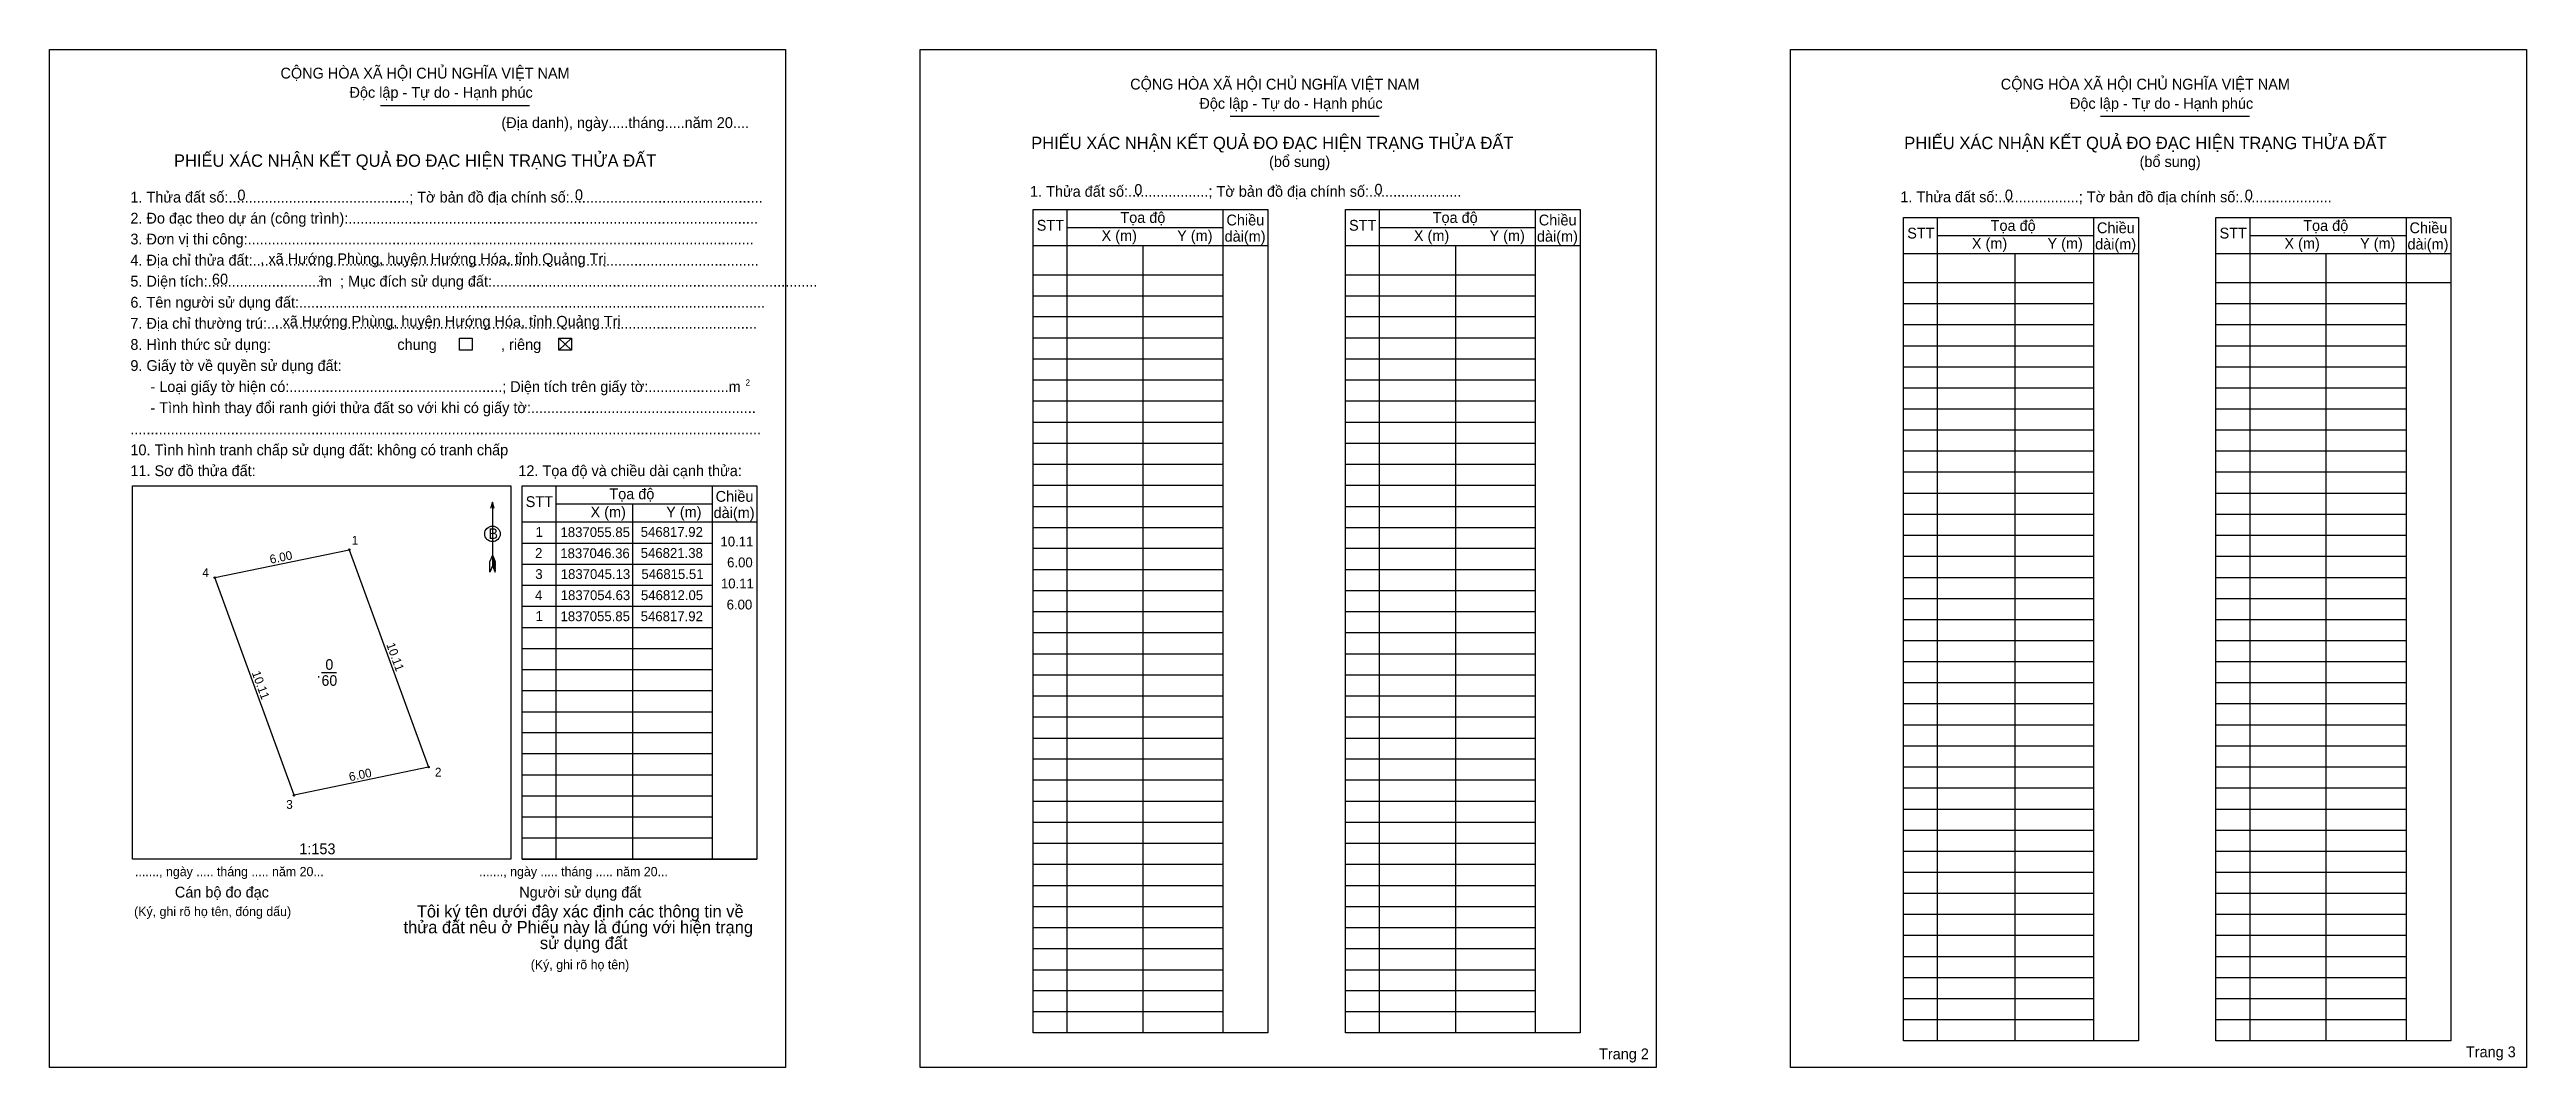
# Model space of a CAD drawing. Extents: x 546805 to 546913, y 1837033 to 1837078.
import ezdxf

# ---------------------------------------------------------------- set-up
doc = ezdxf.new("R2010")
doc.units = 0
for name, color, linetype in [('Level 1', 7, 'Continuous'), ('Level 10', 7, 'Continuous'), ('Level 11', 7, 'Continuous'), ('Level 13', 7, 'Continuous'), ('Level 2', 7, 'Continuous'), ('Level 48', 7, 'Continuous'), ('Level 49', 7, 'Continuous'), ('Level 50', 7, 'Continuous'), ('Level 52', 7, 'Continuous'), ('Level 55', 7, 'Continuous'), ('Level 6', 7, 'Continuous'), ('Level 9', 7, 'Continuous')]:
    doc.layers.add(name, color=color, linetype=linetype)

msp = doc.modelspace()

# ---------------------------------------------------------------- linework, layer by layer
at = {"layer": 'Level 1'}
for p, q in [((546804.84, 1837077.68), (546804.84, 1837077.68)), ((546842.83, 1837077.68), (546842.83, 1837077.68)), ((546819.28, 1837075.24), (546825.78, 1837075.24)), ((546856.37, 1837074.77), (546862.86, 1837074.77)), ((546894.35, 1837074.77), (546900.85, 1837074.77)), ((546849.24, 1837070.7), (546849.24, 1837034.77)), ((546849.24, 1837069.91), (546856.05, 1837069.91)), ((546856.05, 1837070.7), (546856.05, 1837034.77)), ((546862.87, 1837070.7), (546862.87, 1837034.77)), ((546862.87, 1837069.91), (546869.68, 1837069.91)), ((546869.68, 1837070.7), (546869.68, 1837034.77)), ((546887.22, 1837070.35), (546887.22, 1837034.42)), ((546894.04, 1837070.35), (546894.04, 1837034.42)), ((546900.86, 1837070.35), (546900.86, 1837034.42)), ((546907.68, 1837070.35), (546907.68, 1837034.42)), ((546847.76, 1837069.12), (546858.01, 1837069.12)), ((546847.76, 1837069.12), (546856.05, 1837069.12)), ((546852.55, 1837069.12), (546852.55, 1837034.77)), ((546861.39, 1837069.12), (546871.64, 1837069.12)), ((546861.39, 1837069.12), (546869.68, 1837069.12)), ((546866.2, 1837069.12), (546866.2, 1837034.77)), ((546885.75, 1837068.77), (546896, 1837068.77)), ((546885.75, 1837068.77), (546894.04, 1837068.77)), ((546887.22, 1837069.56), (546894.04, 1837069.56)), ((546890.6, 1837068.77), (546890.6, 1837034.42)), ((546899.38, 1837068.77), (546909.63, 1837068.77)), ((546899.38, 1837068.77), (546907.68, 1837068.77)), ((546900.86, 1837069.56), (546907.68, 1837069.56)), ((546904.17, 1837068.77), (546904.17, 1837034.42)), ((546847.76, 1837067.85), (546856.05, 1837067.85)), ((546861.39, 1837067.85), (546869.68, 1837067.85)), ((546885.75, 1837067.51), (546894.04, 1837067.51)), ((546899.38, 1837067.51), (546907.68, 1837067.51)), ((546907.68, 1837067.51), (546909.63, 1837067.51)), ((546847.76, 1837066.93), (546856.05, 1837066.93)), ((546861.39, 1837066.93), (546869.68, 1837066.93)), ((546885.75, 1837066.59), (546894.04, 1837066.59)), ((546899.38, 1837066.59), (546907.68, 1837066.59)), ((546847.76, 1837066.02), (546856.05, 1837066.02)), ((546861.39, 1837066.02), (546869.68, 1837066.02)), ((546885.75, 1837065.67), (546894.04, 1837065.67)), ((546899.38, 1837065.67), (546907.68, 1837065.67)), ((546827.07, 1837065.08), (546827.62, 1837064.56)), ((546827.07, 1837064.56), (546827.62, 1837065.08)), ((546847.76, 1837065.1), (546856.05, 1837065.1)), ((546861.39, 1837065.1), (546869.68, 1837065.1)), ((546885.75, 1837064.75), (546894.04, 1837064.75)), ((546899.38, 1837064.75), (546907.68, 1837064.75)), ((546847.76, 1837064.18), (546856.05, 1837064.18)), ((546847.76, 1837063.26), (546856.05, 1837063.26)), ((546861.39, 1837064.18), (546869.68, 1837064.18)), ((546861.39, 1837063.26), (546869.68, 1837063.26)), ((546885.75, 1837063.83), (546894.04, 1837063.83)), ((546899.38, 1837063.83), (546907.68, 1837063.83)), ((546847.76, 1837062.34), (546856.05, 1837062.34)), ((546861.39, 1837062.34), (546869.68, 1837062.34)), ((546885.75, 1837062.92), (546894.04, 1837062.92)), ((546899.38, 1837062.92), (546907.68, 1837062.92)), ((546847.76, 1837061.42), (546856.05, 1837061.42)), ((546861.39, 1837061.42), (546869.68, 1837061.42)), ((546885.75, 1837062), (546894.04, 1837062)), ((546885.75, 1837061.08), (546894.04, 1837061.08)), ((546899.38, 1837062), (546907.68, 1837062)), ((546899.38, 1837061.08), (546907.68, 1837061.08)), ((546847.76, 1837060.5), (546856.05, 1837060.5)), ((546861.39, 1837060.5), (546869.68, 1837060.5)), ((546885.75, 1837060.16), (546894.04, 1837060.16)), ((546899.38, 1837060.16), (546907.68, 1837060.16)), ((546847.76, 1837059.58), (546856.05, 1837059.58)), ((546861.39, 1837059.58), (546869.68, 1837059.58)), ((546885.75, 1837059.24), (546894.04, 1837059.24)), ((546899.38, 1837059.24), (546907.68, 1837059.24)), ((546808.46, 1837058.62), (546808.46, 1837058.62)), ((546824.17, 1837057.93), (546824.17, 1837055.15)), ((546825.46, 1837058.64), (546835.71, 1837058.64)), ((546826.94, 1837058.64), (546826.94, 1837042.35)), ((546826.94, 1837057.85), (546833.76, 1837057.85)), ((546830.28, 1837057.85), (546830.28, 1837042.35)), ((546833.76, 1837058.64), (546833.76, 1837042.35)), ((546847.76, 1837058.66), (546856.05, 1837058.66)), ((546861.39, 1837058.66), (546869.68, 1837058.66)), ((546885.75, 1837058.32), (546894.04, 1837058.32)), ((546899.38, 1837058.32), (546907.68, 1837058.32)), ((546825.46, 1837057.06), (546835.71, 1837057.06)), ((546825.46, 1837057.06), (546833.76, 1837057.06)), ((546847.76, 1837057.74), (546856.05, 1837057.74)), ((546847.76, 1837056.82), (546856.05, 1837056.82)), ((546861.39, 1837057.74), (546869.68, 1837057.74)), ((546861.39, 1837056.82), (546869.68, 1837056.82)), ((546885.75, 1837057.4), (546894.04, 1837057.4)), ((546899.38, 1837057.4), (546907.68, 1837057.4)), ((546824.17, 1837055.61), (546824.05, 1837055.33)), ((546824.17, 1837055.61), (546824.29, 1837055.33)), ((546825.46, 1837056.14), (546833.76, 1837056.14)), ((546847.76, 1837055.91), (546856.05, 1837055.91)), ((546861.39, 1837055.91), (546869.68, 1837055.91)), ((546885.75, 1837056.48), (546894.04, 1837056.48)), ((546899.38, 1837056.48), (546907.68, 1837056.48)), ((546824.05, 1837054.87), (546824.05, 1837055.33)), ((546824.17, 1837055.15), (546824.05, 1837054.87)), ((546824.17, 1837055.57), (546824.29, 1837055.29)), ((546824.17, 1837055.53), (546824.29, 1837055.25)), ((546824.17, 1837055.49), (546824.29, 1837055.21)), ((546824.17, 1837055.45), (546824.29, 1837055.17)), ((546824.17, 1837055.41), (546824.29, 1837055.13)), ((546824.17, 1837055.37), (546824.29, 1837055.08)), ((546824.17, 1837055.33), (546824.29, 1837055.04)), ((546824.17, 1837055.29), (546824.29, 1837055)), ((546824.17, 1837055.25), (546824.29, 1837054.96)), ((546824.17, 1837055.21), (546824.29, 1837054.92)), ((546824.17, 1837055.15), (546824.29, 1837054.87)), ((546824.29, 1837054.87), (546824.29, 1837055.33)), ((546825.46, 1837055.22), (546833.76, 1837055.22)), ((546847.76, 1837054.99), (546856.05, 1837054.99)), ((546861.39, 1837054.99), (546869.68, 1837054.99)), ((546885.75, 1837055.56), (546894.04, 1837055.56)), ((546885.75, 1837054.64), (546894.04, 1837054.64)), ((546899.38, 1837055.56), (546907.68, 1837055.56)), ((546899.38, 1837054.64), (546907.68, 1837054.64)), ((546825.46, 1837054.3), (546833.76, 1837054.3)), ((546847.76, 1837054.07), (546856.05, 1837054.07)), ((546861.39, 1837054.07), (546869.68, 1837054.07)), ((546885.75, 1837053.72), (546894.04, 1837053.72)), ((546899.38, 1837053.72), (546907.68, 1837053.72)), ((546825.46, 1837053.38), (546833.76, 1837053.38)), ((546825.46, 1837052.46), (546833.76, 1837052.46)), ((546847.76, 1837053.15), (546856.05, 1837053.15)), ((546861.39, 1837053.15), (546869.68, 1837053.15)), ((546885.75, 1837052.81), (546894.04, 1837052.81)), ((546899.38, 1837052.81), (546907.68, 1837052.81)), ((546825.46, 1837051.54), (546833.76, 1837051.54)), ((546847.76, 1837052.23), (546856.05, 1837052.23)), ((546847.76, 1837051.31), (546856.05, 1837051.31)), ((546861.39, 1837052.23), (546869.68, 1837052.23)), ((546861.39, 1837051.31), (546869.68, 1837051.31)), ((546885.75, 1837051.89), (546894.04, 1837051.89)), ((546899.38, 1837051.89), (546907.68, 1837051.89)), ((546825.46, 1837050.62), (546833.76, 1837050.62)), ((546847.76, 1837050.39), (546856.05, 1837050.39)), ((546861.39, 1837050.39), (546869.68, 1837050.39)), ((546885.75, 1837050.97), (546894.04, 1837050.97)), ((546899.38, 1837050.97), (546907.68, 1837050.97)), ((546825.46, 1837049.7), (546833.76, 1837049.7)), ((546847.76, 1837049.47), (546856.05, 1837049.47)), ((546861.39, 1837049.47), (546869.68, 1837049.47)), ((546885.75, 1837050.05), (546894.04, 1837050.05)), ((546885.75, 1837049.13), (546894.04, 1837049.13)), ((546899.38, 1837050.05), (546907.68, 1837050.05)), ((546899.38, 1837049.13), (546907.68, 1837049.13)), ((546825.46, 1837048.78), (546833.76, 1837048.78)), ((546847.76, 1837048.55), (546856.05, 1837048.55)), ((546861.39, 1837048.55), (546869.68, 1837048.55)), ((546885.75, 1837048.21), (546894.04, 1837048.21)), ((546899.38, 1837048.21), (546907.68, 1837048.21)), ((546825.46, 1837047.87), (546833.76, 1837047.87)), ((546847.76, 1837047.63), (546856.05, 1837047.63)), ((546861.39, 1837047.63), (546869.68, 1837047.63)), ((546885.75, 1837047.29), (546894.04, 1837047.29)), ((546899.38, 1837047.29), (546907.68, 1837047.29)), ((546825.46, 1837046.95), (546833.76, 1837046.95)), ((546825.46, 1837046.03), (546833.76, 1837046.03)), ((546847.76, 1837046.72), (546856.05, 1837046.72)), ((546861.39, 1837046.72), (546869.68, 1837046.72)), ((546885.75, 1837046.37), (546894.04, 1837046.37)), ((546899.38, 1837046.37), (546907.68, 1837046.37)), ((546825.46, 1837045.11), (546833.76, 1837045.11)), ((546847.76, 1837045.8), (546856.05, 1837045.8)), ((546847.76, 1837044.88), (546856.05, 1837044.88)), ((546861.39, 1837045.8), (546869.68, 1837045.8)), ((546861.39, 1837044.88), (546869.68, 1837044.88)), ((546885.75, 1837045.45), (546894.04, 1837045.45)), ((546899.38, 1837045.45), (546907.68, 1837045.45)), ((546825.46, 1837044.19), (546833.76, 1837044.19)), ((546847.76, 1837043.96), (546856.05, 1837043.96)), ((546861.39, 1837043.96), (546869.68, 1837043.96)), ((546885.75, 1837044.53), (546894.04, 1837044.53)), ((546899.38, 1837044.53), (546907.68, 1837044.53)), ((546825.46, 1837043.27), (546833.76, 1837043.27)), ((546847.76, 1837043.04), (546856.05, 1837043.04)), ((546861.39, 1837043.04), (546869.68, 1837043.04)), ((546885.75, 1837043.61), (546894.04, 1837043.61)), ((546885.75, 1837042.7), (546894.04, 1837042.7)), ((546899.38, 1837043.61), (546907.68, 1837043.61)), ((546899.38, 1837042.7), (546907.68, 1837042.7)), ((546824.97, 1837042.35), (546824.97, 1837042.35)), ((546825.46, 1837042.35), (546835.71, 1837042.35)), ((546847.76, 1837042.12), (546856.05, 1837042.12)), ((546861.39, 1837042.12), (546869.68, 1837042.12)), ((546885.75, 1837041.78), (546894.04, 1837041.78)), ((546899.38, 1837041.78), (546907.68, 1837041.78)), ((546847.76, 1837041.2), (546856.05, 1837041.2)), ((546861.39, 1837041.2), (546869.68, 1837041.2)), ((546885.75, 1837040.86), (546894.04, 1837040.86)), ((546899.38, 1837040.86), (546907.68, 1837040.86)), ((546847.76, 1837040.28), (546856.05, 1837040.28)), ((546861.39, 1837040.28), (546869.68, 1837040.28)), ((546885.75, 1837039.94), (546894.04, 1837039.94)), ((546899.38, 1837039.94), (546907.68, 1837039.94)), ((546847.76, 1837039.36), (546856.05, 1837039.36)), ((546847.76, 1837038.44), (546856.05, 1837038.44)), ((546861.39, 1837039.36), (546869.68, 1837039.36)), ((546861.39, 1837038.44), (546869.68, 1837038.44)), ((546885.75, 1837039.02), (546894.04, 1837039.02)), ((546899.38, 1837039.02), (546907.68, 1837039.02)), ((546847.76, 1837037.52), (546856.05, 1837037.52)), ((546861.39, 1837037.52), (546869.68, 1837037.52)), ((546885.75, 1837038.1), (546894.04, 1837038.1)), ((546899.38, 1837038.1), (546907.68, 1837038.1)), ((546847.76, 1837036.61), (546856.05, 1837036.61)), ((546861.39, 1837036.61), (546869.68, 1837036.61)), ((546885.75, 1837037.18), (546894.04, 1837037.18)), ((546885.75, 1837036.26), (546894.04, 1837036.26)), ((546899.38, 1837037.18), (546907.68, 1837037.18)), ((546899.38, 1837036.26), (546907.68, 1837036.26)), ((546847.76, 1837035.69), (546856.05, 1837035.69)), ((546861.39, 1837035.69), (546869.68, 1837035.69)), ((546885.75, 1837035.34), (546894.04, 1837035.34)), ((546899.38, 1837035.34), (546907.68, 1837035.34)), ((546836.96, 1837033.25), (546836.96, 1837033.25)), ((546874.94, 1837033.25), (546874.94, 1837033.25))]:
    msp.add_line(p, q, dxfattribs=at)
for points in [[(546847.76, 1837070.7), (546858.01, 1837070.7), (546858.01, 1837034.77), (546847.76, 1837034.77)], [(546861.39, 1837070.7), (546871.64, 1837070.7), (546871.64, 1837034.77), (546861.39, 1837034.77)], [(546885.75, 1837070.35), (546896, 1837070.35), (546896, 1837034.42), (546885.75, 1837034.42)], [(546899.38, 1837070.35), (546909.63, 1837070.35), (546909.63, 1837034.42), (546899.38, 1837034.42)], [(546808.46, 1837058.64), (546824.97, 1837058.64), (546824.97, 1837042.35), (546808.46, 1837042.35)], [(546825.46, 1837058.64), (546835.71, 1837058.64), (546835.71, 1837042.35), (546825.46, 1837042.35)]]:
    msp.add_lwpolyline(points, close=True, dxfattribs=at)
msp.add_lwpolyline([(546824.25, 1837057.64), (546824.17, 1837057.93), (546824.09, 1837057.64)], dxfattribs=at)
msp.add_circle((546824.17, 1837056.54), 0.339, dxfattribs=at)
at = {"layer": 'Level 10'}
msp.add_lwpolyline([(546812.05, 1837054.63), (546817.92, 1837055.85), (546821.38, 1837046.36), (546815.51, 1837045.13)], close=True, dxfattribs=at)
at = {"layer": 'Level 11'}
for centre in [(546817.92, 1837055.85), (546812.05, 1837054.63), (546812.05, 1837054.63), (546821.38, 1837046.36), (546815.51, 1837045.13)]:
    msp.add_circle(centre, 0.0306, dxfattribs=at)
at = {"layer": 'Level 2'}
for points in [[(546804.84, 1837077.68), (546836.96, 1837077.68), (546836.96, 1837033.25), (546804.84, 1837033.25)], [(546842.83, 1837077.68), (546874.95, 1837077.68), (546874.95, 1837033.25), (546842.83, 1837033.25)], [(546880.82, 1837077.68), (546912.93, 1837077.68), (546912.93, 1837033.25), (546880.82, 1837033.25)]]:
    msp.add_lwpolyline(points, close=True, dxfattribs=at)
at = {"layer": 'Level 50'}
for points in [[(546822.73, 1837065.08), (546823.28, 1837065.08), (546823.28, 1837064.56), (546822.73, 1837064.56)], [(546827.07, 1837065.08), (546827.62, 1837065.08), (546827.62, 1837064.56), (546827.07, 1837064.56)]]:
    msp.add_lwpolyline(points, close=True, dxfattribs=at)
at = {"layer": 'Level 9'}
msp.add_line((546816.71, 1837050.49), (546817.37, 1837050.49), dxfattribs=at)

# ---------------------------------------------------------------- texts
at = {"layer": 'Level 1'}
for s, height, p in [('CỘNG HÒA XÃ HỘI CHỦ NGHĨA VIỆT NAM', 0.4718, (546814.92, 1837076.41)), ('CỘNG HÒA XÃ HỘI CHỦ NGHĨA VIỆT NAM', 0.4718, (546852, 1837075.93)), ('CỘNG HÒA XÃ HỘI CHỦ NGHĨA VIỆT NAM', 0.4718, (546889.99, 1837075.93)), ('Độc lập - Tự do - Hạnh phúc', 0.4718, (546817.93, 1837075.57)), ('Độc lập - Tự do - Hạnh phúc', 0.4718, (546855.02, 1837075.09)), ('Độc lập - Tự do - Hạnh phúc', 0.4718, (546893.01, 1837075.09)), ('(Địa danh), ngày.....tháng.....năm 20....', 0.4718, (546824.56, 1837074.25)), ('PHIẾU XÁC NHẬN KẾT QUẢ ĐO ĐẠC HIỆN TRẠNG THỬA ĐẤT', 0.5392, (546847.68, 1837073.33)), ('PHIẾU XÁC NHẬN KẾT QUẢ ĐO ĐẠC HIỆN TRẠNG THỬA ĐẤT', 0.5392, (546885.78, 1837073.33)), ('PHIẾU XÁC NHẬN KẾT QUẢ ĐO ĐẠC HIỆN TRẠNG THỬA ĐẤT', 0.5392, (546810.27, 1837072.56)), ('(bổ sung)', 0.472, (546858.06, 1837072.55)), ('(bổ sung)', 0.472, (546896.05, 1837072.55)), ('1. Thửa đất số:.............................................; Tờ bản đồ địa chính số:................................................', 0.47177, (546808.37, 1837071)), ('1. Thửa đất số:....................; Tờ bản đồ địa chính số:.......................', 0.4718, (546847.63, 1837071.25)), ('1. Thửa đất số:....................; Tờ bản đồ địa chính số:.......................', 0.4718, (546885.61, 1837071.01)), ('2. Đo đạc theo dự án (công trình):......................................................................................................', 0.47177, (546808.37, 1837070.08)), ('STT', 0.472, (546847.92, 1837069.77)), ('X (m)', 0.472, (546850.75, 1837069.32)), ('Tọa độ', 0.472, (546851.57, 1837070.11)), ('Y (m)', 0.472, (546854.05, 1837069.32)), ('dài(m)', 0.472, (546856.12, 1837069.29)), ('Chiều ', 0.472, (546856.2, 1837070)), ('STT', 0.472, (546861.55, 1837069.77)), ('X (m)', 0.472, (546864.38, 1837069.32)), ('Tọa độ', 0.472, (546865.2, 1837070.11)), ('Y (m)', 0.472, (546867.68, 1837069.32)), ('dài(m)', 0.472, (546869.75, 1837069.29)), ('Chiều ', 0.472, (546869.83, 1837070)), ('STT', 0.472, (546885.91, 1837069.43)), ('Tọa độ', 0.472, (546889.55, 1837069.76)), ('Chiều ', 0.472, (546894.19, 1837069.66)), ('STT', 0.472, (546899.54, 1837069.43)), ('Tọa độ', 0.472, (546903.19, 1837069.76)), ('Chiều ', 0.472, (546907.83, 1837069.66)), ('4. Địa chỉ thửa đất:..............................................................................................................................', 0.47177, (546808.37, 1837068.25)), ('3. Đơn vị thi công:..............................................................................................................................', 0.47177, (546808.37, 1837069.17)), ('X (m)', 0.472, (546888.73, 1837068.98)), ('Y (m)', 0.472, (546892.03, 1837068.98)), ('dài(m)', 0.472, (546894.11, 1837068.95)), ('X (m)', 0.472, (546902.37, 1837068.98)), ('Y (m)', 0.472, (546905.67, 1837068.98)), ('dài(m)', 0.472, (546907.74, 1837068.95)), ('5. Diện tích:............................m  ; Mục đích sử dụng đất:.................................................................................', 0.47177, (546808.37, 1837067.33)), ('2', 0.27, (546816.58, 1837067.54)), ('6. Tên người sử dụng đất:....................................................................................................................', 0.47177, (546808.37, 1837066.41)), ('7. Địa chỉ thường trú:..........................................................................................................................', 0.47177, (546808.37, 1837065.49)), ('chung                , riêng', 0.4718, (546820.02, 1837064.57)), ('9. Giấy tờ về quyền sử dụng đất:', 0.4718, (546808.37, 1837063.65)), ('     - Loại giấy tờ hiện có:.....................................................; Diện tích trên giấy tờ:....................m', 0.47177, (546808.37, 1837062.73)), ('2', 0.27, (546835.21, 1837063.01)), ('     - Tình hình thay đổi ranh giới thửa đất so với khi có giấy tờ:........................................................', 0.47177, (546808.37, 1837061.81)), ('10. Tình hình tranh chấp sử dụng đất: không có tranh chấp', 0.4718, (546808.37, 1837059.97)), ('.............................................................................................................................................................', 0.47177, (546808.37, 1837060.89)), ('11. Sơ đồ thửa đất:', 0.4718, (546808.37, 1837059.06)), ('12. Tọa độ và chiều dài cạnh thửa:', 0.4718, (546825.3, 1837059.06)), ('STT', 0.472, (546825.62, 1837057.71)), ('Tọa độ', 0.472, (546829.27, 1837058.05)), ('Chiều ', 0.472, (546833.91, 1837057.94)), ('B', 0.46, (546824, 1837056.32)), ('X (m)', 0.472, (546828.45, 1837057.26)), ('Y (m)', 0.472, (546831.75, 1837057.26)), ('dài(m)', 0.472, (546833.82, 1837057.23)), ('......., ngày ..... tháng ..... năm 20...', 0.4044, (546808.57, 1837041.6)), ('......., ngày ..... tháng ..... năm 20...', 0.4044, (546823.59, 1837041.6)), ('Cán bộ đo đạc', 0.4718, (546810.31, 1837040.67)), ('Người sử dụng đất', 0.4718, (546825.34, 1837040.67)), ('(Ký, ghi rõ họ tên, đóng dấu)', 0.4044, (546808.53, 1837039.86)), ('thửa đất nêu ở Phiếu này là đúng với hiện trạng', 0.5361, (546820.29, 1837039.11)), ('Tôi ký tên dưới đây xác định các thông tin về', 0.5361, (546820.87, 1837039.8)), ('sử dụng đất', 0.5361, (546826.24, 1837038.42)), ('(Ký, ghi rõ họ tên)', 0.4044, (546825.84, 1837037.54)), ('Trang 2', 0.472, (546872.46, 1837033.61)), ('Trang 3', 0.472, (546910.29, 1837033.7))]:
    msp.add_text(s, height=height, dxfattribs=at).set_placement(p)
at = {"layer": 'Level 13'}
for s, p in [('.', (546816.5, 1837050.26)), ('60', (546816.71, 1837049.91)), ('0', (546816.88, 1837050.61))]:
    msp.add_text(s, height=0.46, dxfattribs=at).set_placement(p)
at = {"layer": 'Level 48'}
msp.add_text('8. Hình thức sử dụng:', height=0.4718, dxfattribs=at).set_placement((546808.37, 1837064.57))
at = {"layer": 'Level 49'}
for s, rotation, p in [('6.00', 11.8253, (546814.49, 1837055.23)), ('10.11', 290.0559, (546819.53, 1837051.71)), ('10.11', 290.0559, (546813.66, 1837050.48)), ('6.00', 11.8253, (546817.95, 1837045.74))]:
    msp.add_text(s, height=0.383, rotation=rotation, dxfattribs=at).set_placement(p)
at = {"layer": 'Level 52'}
for s, p in [('1', (546826.05, 1837056.41)), ('1837055.85', (546827.14, 1837056.4)), ('546817.92', (546830.64, 1837056.41)), ('2', (546826.03, 1837055.49)), ('1837046.36', (546827.13, 1837055.48)), ('546821.38', (546830.64, 1837055.49)), ('10.11', (546834.12, 1837055.99)), ('3', (546826.04, 1837054.57)), ('1837045.13', (546827.15, 1837054.57)), ('546815.51', (546830.67, 1837054.57)), ('10.11', (546834.14, 1837054.16)), ('6.00', (546834.41, 1837055.08)), ('4', (546826.03, 1837053.65)), ('1837054.63', (546827.15, 1837053.65)), ('546812.05', (546830.65, 1837053.65)), ('6.00', (546834.39, 1837053.24)), ('1', (546826.05, 1837052.74)), ('1837055.85', (546827.14, 1837052.73)), ('546817.92', (546830.64, 1837052.73))]:
    msp.add_text(s, height=0.429, dxfattribs=at).set_placement(p)
at = {"layer": 'Level 55'}
for s, p in [('1', (546817.91, 1837055.85)), ('4', (546812.04, 1837054.63)), ('2', (546821.38, 1837046.36)), ('3', (546815.51, 1837045.13))]:
    msp.add_text(s, height=0.0153, dxfattribs=at).set_placement(p)
at = {"layer": 'Level 6'}
for s, height, p in [('0', 0.472, (546813.04, 1837071.09)), ('0', 0.472, (546827.77, 1837071.1)), ('0', 0.472, (546852.18, 1837071.33)), ('0', 0.472, (546862.66, 1837071.34)), ('0', 0.472, (546890.17, 1837071.09)), ('0', 0.472, (546900.64, 1837071.09)), (', xã Hướng Phùng, huyện Hướng Hóa, tỉnh Quảng Trị', 0.4718, (546814.04, 1837068.31)), ('60', 0.472, (546811.93, 1837067.42)), ('.', 0.472, (546823.17, 1837067.4)), (', xã Hướng Phùng, huyện Hướng Hóa, tỉnh Quảng Trị', 0.4718, (546814.66, 1837065.58)), ('1:153', 0.472, (546815.74, 1837042.56))]:
    msp.add_text(s, height=height, dxfattribs=at).set_placement(p)
at = {"layer": 'Level 9'}
for s, p in [('1', (546818.03, 1837056.07)), ('4', (546811.51, 1837054.66)), ('2', (546821.66, 1837045.95)), ('3', (546815.17, 1837044.54))]:
    msp.add_text(s, height=0.383, dxfattribs=at).set_placement(p)

doc.saveas('drawing.dxf')
